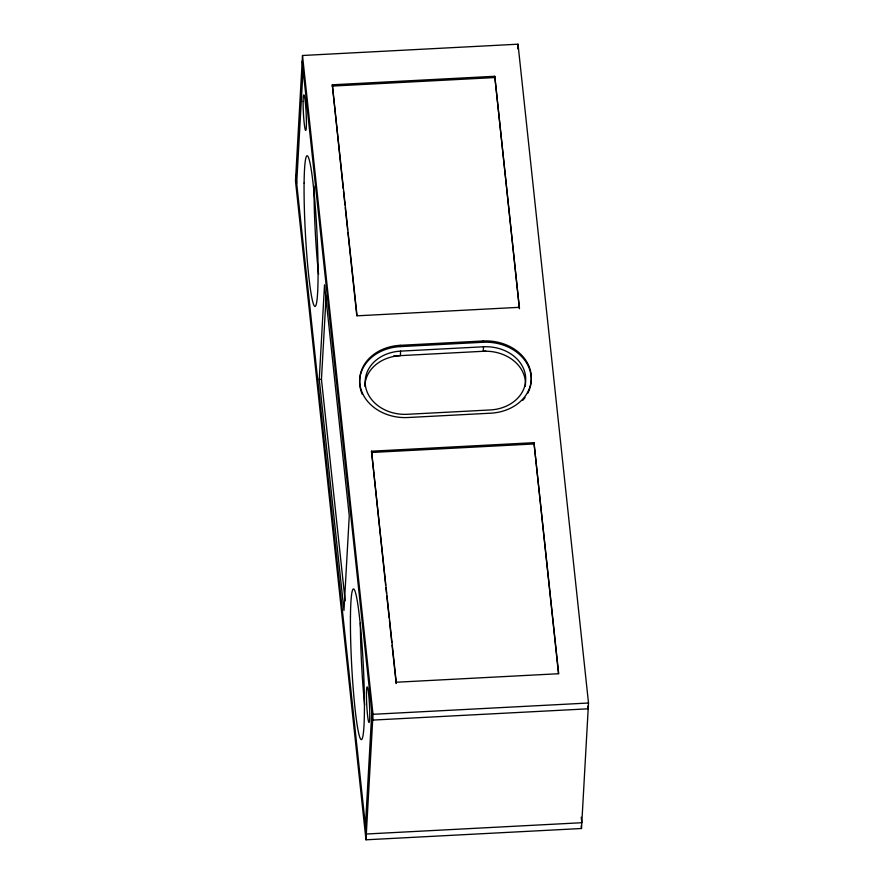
<?xml version="1.0" encoding="UTF-8"?>
<svg xmlns="http://www.w3.org/2000/svg" width="884" height="884" viewBox="0 0 884 884"><rect width="100%" height="100%" fill="white"/><g stroke="black" fill="none" stroke-linecap="round" stroke-linejoin="round"><path stroke-width="1.33" d="M302.505 55.493L295.488 180.988L365.987 839.8L581.495 828.507L588.512 703.012L518.013 44.2L302.505 55.493L373.004 714.305L365.987 839.8M296.681 183.32L303.057 69.405M343.213 188.601L332.318 84.787L494.775 76.278L519.427 308.593L494.775 76.278M319.246 379.424L324.527 284.825L349.257 515.869L343.964 610.468L319.246 379.424L321.456 379.313L326.13 295.676M385.634 585.086L371.523 451.194L533.98 442.685L558.699 673.719L396.242 682.238L396.176 683.52L392.076 645.243M365.446 825.888L371.81 711.974M362.296 394.297A44.399 36.145 3.2 0 1 400.132 346.616L400.198 345.324L483.084 340.981A44.399 36.145 3.2 0 1 531.162 374.761A44.399 36.145 3.2 0 1 490.819 413.182L407.933 417.524A44.399 36.145 3.2 0 1 359.854 383.744A44.399 36.145 3.2 0 1 400.198 345.324M400.618 351.125A38.852 31.625 3.2 0 0 365.313 384.739A38.852 31.625 3.2 0 0 407.369 414.298L490.255 409.955A38.852 31.625 3.2 0 0 525.56 376.341A38.852 31.625 3.2 0 0 483.504 346.782L400.618 351.125L400.364 355.633A38.852 31.625 3.2 0 0 364.915 386.496M527.759 393.203A44.399 36.145 3.2 0 0 483.018 342.274L483.084 340.981M483.504 346.782L483.25 351.291A38.852 31.625 3.2 0 1 525.306 386.374M517.759 48.83L518.013 44.2M558.478 673.641L533.98 442.685M332.24 86.08L494.697 77.56M519.494 307.312L357.037 315.82L332.318 84.787M400.132 346.616L483.018 342.274M393.59 355.987L485.891 351.147M371.446 452.486L533.903 443.967M373.004 714.305L588.512 703.012M587.893 706.062L588.18 708.813L372.683 720.095L302.184 61.283M581.23 817.225L581.816 822.717L366.308 834.01L295.82 175.187M581.197 825.766L581.495 828.507M371.523 451.194L396.242 682.238M343.511 191.342L344.97 205.011M345.257 207.74L347.6 229.619M347.898 232.348L356.816 315.743M385.932 587.827L386.518 593.297M386.805 596.026L389.148 617.905M389.446 620.634L391.789 642.513M321.456 379.313L345.147 600.777M364.661 704.99A75.471 5.801 87 0 1 360.363 623.121M318.572 274.294A75.471 5.801 87 0 1 314.008 186.159M525.063 397.513A44.399 36.145 3.2 0 1 522.654 400.441M350.451 616.292A75.471 5.801 87 0 0 360.341 738.582A75.471 5.801 87 0 0 361.49 637.861A75.471 5.801 87 0 0 350.451 616.292M366.462 693.443A17.757 1.359 87 0 0 368.783 722.217A17.757 1.359 87 0 0 369.059 698.515A17.757 1.359 87 0 0 366.462 693.443M304.096 183.098A75.471 5.801 87 0 0 313.986 305.389A75.471 5.801 87 0 0 315.135 204.657A75.471 5.801 87 0 0 304.096 183.098M303.113 101.417A17.757 1.359 87 0 0 305.433 130.191A17.757 1.359 87 0 0 305.709 106.489A17.757 1.359 87 0 0 303.113 101.417"/></g></svg>
